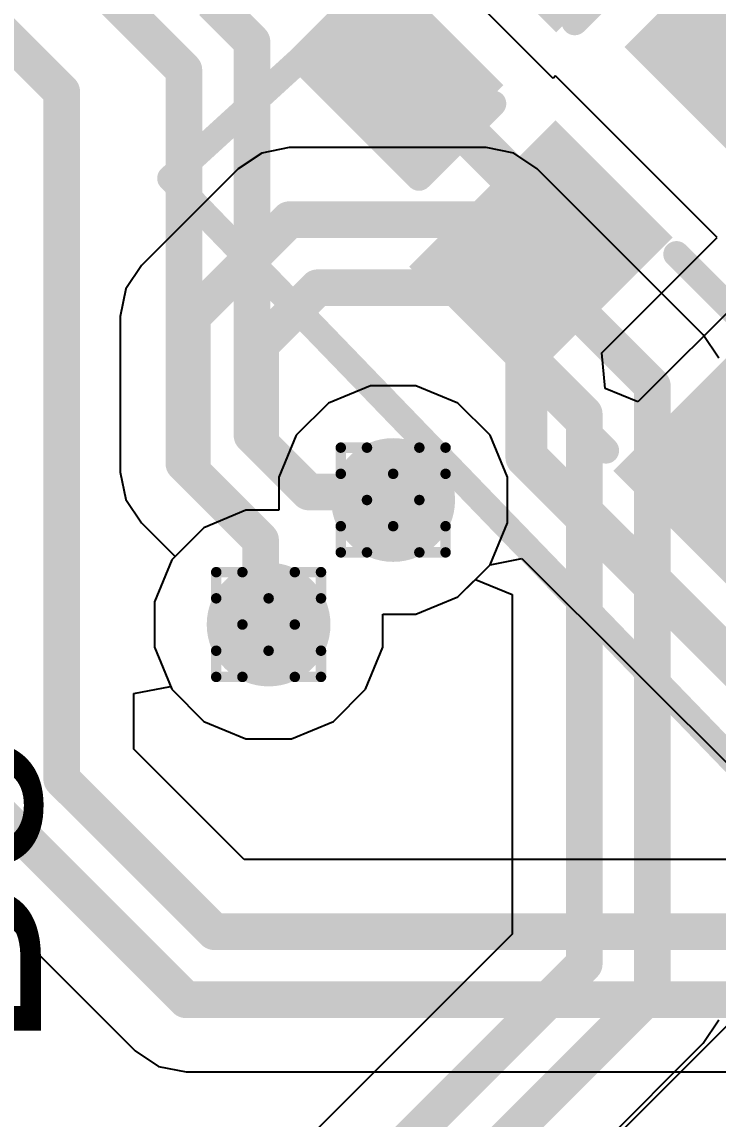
# Model space of a CAD drawing. Header units: inches. Extents: x -11 to 5379, y 0 to 5429.
# Drawn here: x 205.27 to 208.65, y 29.47 to 34.79 of the extents above; entities that cross this region are included whole.
import ezdxf

# ---------------------------------------------------------------- set-up
doc = ezdxf.new("R2010")
doc.units = ezdxf.units.IN
for name, color, linetype in [('Bottom Layer', 5, 'Continuous'), ('Drill Drawing', 1, 'Continuous'), ('GND', 16, 'Continuous'), ('PWR', 76, 'Continuous'), ('Top Layer', 1, 'Continuous'), ('Top Overlay', 2, 'Continuous'), ('Top Paste', 8, 'Continuous'), ('Top Solder', 216, 'Continuous'), ('Via Holes', 16, 'Continuous')]:
    doc.layers.add(name, color=color, linetype=linetype)
doc.styles.add('Arial', font='', dxfattribs={"height": 0.2})
doc.styles.get('Arial').set_extended_font_data('Arial')

# ---------------------------------------------------------------- blocks, each defined once
blk = doc.blocks.new('SMD3225_4P_142')
at = {"layer": 'Top Layer'}
for points in [[(-1.80000021, 1.45000091), (-0.4000004699999999, 1.45000091), (-0.4000004699999999, 0.25000077), (-1.80000021, 0.25000077)], [(0.4000004699999999, 1.45000091), (1.80000021, 1.45000091), (1.80000021, 0.25000077), (0.4000004699999999, 0.25000077)], [(-1.80000021, -0.24999823), (-0.4000004699999999, -0.24999823), (-0.4000004699999999, -1.44999837), (-1.80000021, -1.44999837)], [(0.4000004699999999, -0.24999823), (1.80000021, -0.24999823), (1.80000021, -1.44999837), (0.4000004699999999, -1.44999837)]]:
    blk.add_hatch(color=1, dxfattribs=at).paths.add_polyline_path(points)
at = {"layer": 'Top Paste'}
for points in [[(-1.80000021, 1.45000091), (-0.4000004699999999, 1.45000091), (-0.4000004699999999, 0.25000077), (-1.80000021, 0.25000077)], [(0.4000004699999999, 1.45000091), (1.80000021, 1.45000091), (1.80000021, 0.25000077), (0.4000004699999999, 0.25000077)], [(-1.80000021, -0.24999823), (-0.4000004699999999, -0.24999823), (-0.4000004699999999, -1.44999837), (-1.80000021, -1.44999837)], [(0.4000004699999999, -0.24999823), (1.80000021, -0.24999823), (1.80000021, -1.44999837), (0.4000004699999999, -1.44999837)]]:
    blk.add_hatch(color=8, dxfattribs=at).paths.add_polyline_path(points)
at = {"layer": 'Top Solder'}
for points in [[(-1.90160021, 1.55160091), (-0.29840047, 1.55160091), (-0.29840047, 0.14840077), (-1.90160021, 0.14840077)], [(0.29840047, 1.55160091), (1.90160021, 1.55160091), (1.90160021, 0.14840077), (0.29840047, 0.14840077)], [(-1.90160021, -0.14839823), (-0.29840047, -0.14839823), (-0.29840047, -1.55159837), (-1.90160021, -1.55159837)], [(0.29840047, -0.14839823), (1.90160021, -0.14839823), (1.90160021, -1.55159837), (0.29840047, -1.55159837)]]:
    blk.add_hatch(color=216, dxfattribs=at).paths.add_polyline_path(points)
at = {"layer": 'Top Overlay'}
for points in [[(-0.2032, 1.2954, 0.127, 0.127, 0), (0.1778, 1.2954, 0.127, 0.127, 0)], [(-1.651, 0.0762, 0.127, 0.127, 0), (-1.651, -0.1016, 0.127, 0.127, 0)], [(1.651, 0.0762, 0.127, 0.127, 0), (1.651, -0.1016, 0.127, 0.127, 0)], [(-2.0828, -0.71119746, 0.127, 0.127, 0), (-1.9558, -0.8382, 0.127, 0.127, 0)], [(-2.0828, -0.71119746, 0.127, 0.127, 0), (-2.0828, -0.9652, 0.127, 0.127, 0)], [(-2.0828, -0.9652, 0.127, 0.127, 0), (-1.9558, -0.8382, 0.127, 0.127, 0)], [(-0.2032, -1.29539746, 0.127, 0.127, 0), (0.1778, -1.29539746, 0.127, 0.127, 0)]]:
    blk.add_lwpolyline(points, format="xyseb", dxfattribs=at)
for points in [[(-0.23495, 1.2954, 0.0635, 0.0635, 1), (-0.17145, 1.2954, 0.0635, 0.0635, 1)], [(0.14605, 1.2954, 0.0635, 0.0635, 1), (0.20955, 1.2954, 0.0635, 0.0635, 1)], [(-1.68275, 0.0762, 0.0635, 0.0635, 1), (-1.61925, 0.0762, 0.0635, 0.0635, 1)], [(1.61925, 0.0762, 0.0635, 0.0635, 1), (1.68275, 0.0762, 0.0635, 0.0635, 1)], [(-1.68275, -0.1016, 0.0635, 0.0635, 1), (-1.61925, -0.1016, 0.0635, 0.0635, 1)], [(1.61925, -0.1016, 0.0635, 0.0635, 1), (1.68275, -0.1016, 0.0635, 0.0635, 1)], [(-2.11455, -0.71119746, 0.0635, 0.0635, 1), (-2.05105, -0.71119746, 0.0635, 0.0635, 1)], [(-2.11455, -0.71119746, 0.0635, 0.0635, 1), (-2.05105, -0.71119746, 0.0635, 0.0635, 1)], [(-1.98755, -0.8382, 0.0635, 0.0635, 1), (-1.92405, -0.8382, 0.0635, 0.0635, 1)], [(-1.98755, -0.8382, 0.0635, 0.0635, 1), (-1.92405, -0.8382, 0.0635, 0.0635, 1)], [(-2.11455, -0.9652, 0.0635, 0.0635, 1), (-2.05105, -0.9652, 0.0635, 0.0635, 1)], [(-2.11455, -0.9652, 0.0635, 0.0635, 1), (-2.05105, -0.9652, 0.0635, 0.0635, 1)], [(-0.23495, -1.29539746, 0.0635, 0.0635, 1), (-0.17145, -1.29539746, 0.0635, 0.0635, 1)], [(0.14605, -1.29539746, 0.0635, 0.0635, 1), (0.20955, -1.29539746, 0.0635, 0.0635, 1)]]:
    blk.add_lwpolyline(points, format="xyseb", close=True, dxfattribs=at)
blk = doc.blocks.new('IND_0603__1608_M_______525')
at = {"layer": 'Top Layer'}
for points in [[(-1.00000054, 0.4000004699999999), (-0.40000174, 0.4000004699999999), (-0.40000174, -0.4000004699999999), (-1.00000054, -0.4000004699999999)], [(0.40000174, 0.4000004699999999), (1.00000054, 0.4000004699999999), (1.00000054, -0.4000004699999999), (0.40000174, -0.4000004699999999)]]:
    blk.add_hatch(color=1, dxfattribs=at).paths.add_polyline_path(points)
at = {"layer": 'Top Paste'}
for points in [[(-1.00000054, 0.4000004699999999), (-0.40000174, 0.4000004699999999), (-0.40000174, -0.4000004699999999), (-1.00000054, -0.4000004699999999)], [(0.40000174, 0.4000004699999999), (1.00000054, 0.4000004699999999), (1.00000054, -0.4000004699999999), (0.40000174, -0.4000004699999999)]]:
    blk.add_hatch(color=8, dxfattribs=at).paths.add_polyline_path(points)
at = {"layer": 'Top Solder'}
for points in [[(-1.10160054, 0.50160047), (-0.29840174, 0.50160047), (-0.29840174, -0.50160047), (-1.10160054, -0.50160047)], [(0.29840174, 0.50160047), (1.10160054, 0.50160047), (1.10160054, -0.50160047), (0.29840174, -0.50160047)]]:
    blk.add_hatch(color=216, dxfattribs=at).paths.add_polyline_path(points)
at = {"layer": 'Top Overlay'}
for points in [[(0.2286, 0.4571999999999999, 0.127, 0.127, 0), (-0.2032, 0.4571999999999999, 0.127, 0.127, 0)], [(0.2286, -0.4571999999999999, 0.127, 0.127, 0), (-0.2032, -0.4571999999999999, 0.127, 0.127, 0)]]:
    blk.add_lwpolyline(points, format="xyseb", dxfattribs=at)
for points in [[(-0.23495, 0.4571999999999999, 0.0635, 0.0635, 1), (-0.17145, 0.4571999999999999, 0.0635, 0.0635, 1)], [(0.19685, 0.4571999999999999, 0.0635, 0.0635, 1), (0.26035, 0.4571999999999999, 0.0635, 0.0635, 1)], [(-0.23495, -0.4571999999999999, 0.0635, 0.0635, 1), (-0.17145, -0.4571999999999999, 0.0635, 0.0635, 1)], [(0.19685, -0.4571999999999999, 0.0635, 0.0635, 1), (0.26035, -0.4571999999999999, 0.0635, 0.0635, 1)]]:
    blk.add_lwpolyline(points, format="xyseb", close=True, dxfattribs=at)
blk = doc.blocks.new('C___0402_629')
at = {"layer": 'Top Layer'}
for points in [[(-0.6985, -0.3175), (-0.6985, 0.3175), (-0.2412999999999999, 0.3175), (-0.2413, -0.3175)], [(0.2412999999999999, -0.3175), (0.2413, 0.3175), (0.6985, 0.3175), (0.6985, -0.3175)]]:
    blk.add_hatch(color=1, dxfattribs=at).paths.add_polyline_path(points)
at = {"layer": 'Top Paste'}
for points in [[(-0.6985, -0.3175), (-0.6985, 0.3175), (-0.2412999999999999, 0.3175), (-0.2413, -0.3175)], [(0.2412999999999999, -0.3175), (0.2413, 0.3175), (0.6985, 0.3175), (0.6985, -0.3175)]]:
    blk.add_hatch(color=8, dxfattribs=at).paths.add_polyline_path(points)
at = {"layer": 'Top Solder'}
for points in [[(-0.7584998799999999, -0.37749988), (-0.7584998799999999, 0.37749988), (-0.18130012, 0.37749988), (-0.18130012, -0.37749988)], [(0.18130012, -0.37749988), (0.18130012, 0.37749988), (0.7584998799999999, 0.37749988), (0.7584998799999999, -0.37749988)]]:
    blk.add_hatch(color=216, dxfattribs=at).paths.add_polyline_path(points)
at = {"layer": 'Top Overlay'}
for points in [[(-0.7874, 0.4064, 0.127, 0.127, 0), (-0.7874, -0.4064, 0.127, 0.127, 0)], [(-0.7874, 0.4064, 0.127, 0.127, 0), (-0.2794, 0.4064, 0.127, 0.127, 0)], [(0.2794, 0.4064, 0.127, 0.127, 0), (0.7874, 0.4064, 0.127, 0.127, 0)], [(0.7874, 0.4064, 0.127, 0.127, 0), (0.7874, -0.4064, 0.127, 0.127, 0)], [(-0.7874, -0.4064, 0.127, 0.127, 0), (-0.2794, -0.4064, 0.127, 0.127, 0)], [(0.2794, -0.4064, 0.127, 0.127, 0), (0.7874, -0.4064, 0.127, 0.127, 0)]]:
    blk.add_lwpolyline(points, format="xyseb", dxfattribs=at)
for points in [[(-0.8191499999999999, 0.4064, 0.0635, 0.0635, 1), (-0.7556499999999999, 0.4064, 0.0635, 0.0635, 1)], [(-0.8191499999999999, 0.4064, 0.0635, 0.0635, 1), (-0.7556499999999999, 0.4064, 0.0635, 0.0635, 1)], [(-0.31115, 0.4064, 0.0635, 0.0635, 1), (-0.24765, 0.4064, 0.0635, 0.0635, 1)], [(0.24765, 0.4064, 0.0635, 0.0635, 1), (0.31115, 0.4064, 0.0635, 0.0635, 1)], [(0.7556499999999999, 0.4064, 0.0635, 0.0635, 1), (0.8191499999999999, 0.4064, 0.0635, 0.0635, 1)], [(0.7556499999999999, 0.4064, 0.0635, 0.0635, 1), (0.8191499999999999, 0.4064, 0.0635, 0.0635, 1)], [(-0.8191499999999999, -0.4064, 0.0635, 0.0635, 1), (-0.7556499999999999, -0.4064, 0.0635, 0.0635, 1)], [(-0.8191499999999999, -0.4064, 0.0635, 0.0635, 1), (-0.7556499999999999, -0.4064, 0.0635, 0.0635, 1)], [(-0.31115, -0.4064, 0.0635, 0.0635, 1), (-0.24765, -0.4064, 0.0635, 0.0635, 1)], [(0.24765, -0.4064, 0.0635, 0.0635, 1), (0.31115, -0.4064, 0.0635, 0.0635, 1)], [(0.7556499999999999, -0.4064, 0.0635, 0.0635, 1), (0.8191499999999999, -0.4064, 0.0635, 0.0635, 1)], [(0.7556499999999999, -0.4064, 0.0635, 0.0635, 1), (0.8191499999999999, -0.4064, 0.0635, 0.0635, 1)]]:
    blk.add_lwpolyline(points, format="xyseb", close=True, dxfattribs=at)

msp = doc.modelspace()

# ---------------------------------------------------------------- hatches: boundary and pattern name
at = {"layer": 'Bottom Layer'}
h = msp.add_hatch(color=5, dxfattribs=at)
edge = h.paths.add_edge_path()
edge.add_arc((207.07442964, 32.47586342), 0.2999994, 0, 360)
h = msp.add_hatch(color=5, dxfattribs=at)
edge = h.paths.add_edge_path()
edge.add_arc((206.47056242, 31.87199619999999), 0.2999994, 0, 360)
at = {"layer": 'GND'}
h = msp.add_hatch(color=16, dxfattribs=at)
edge = h.paths.add_edge_path()
edge.add_arc((207.07442964, 32.47586342), 0.2999994, 0, 360)
h = msp.add_hatch(color=16, dxfattribs=at)
edge = h.paths.add_edge_path()
edge.add_arc((206.47056242, 31.87199619999999), 0.2999994, 0, 360)
at = {"layer": 'PWR'}
h = msp.add_hatch(color=76, dxfattribs=at)
edge = h.paths.add_edge_path()
edge.add_arc((207.07442964, 32.47586342), 0.2999994, 0, 360)
h = msp.add_hatch(color=76, dxfattribs=at)
edge = h.paths.add_edge_path()
edge.add_arc((206.47056242, 31.87199619999999), 0.2999994, 0, 360)
at = {"layer": 'Top Layer'}
h = msp.add_hatch(color=1, dxfattribs=at)
edge = h.paths.add_edge_path()
edge.add_arc((207.07442964, 32.47586342), 0.2999994, 0, 360)
h = msp.add_hatch(color=1, dxfattribs=at)
edge = h.paths.add_edge_path()
edge.add_arc((206.47056242, 31.87199619999999), 0.2999994, 0, 360)
at = {"layer": 'Via Holes'}
h = msp.add_hatch(color=7, dxfattribs=at)
edge = h.paths.add_edge_path()
edge.add_arc((207.07442964, 32.47586342), 0.1499997, 0, 360)
h = msp.add_hatch(color=7, dxfattribs=at)
edge = h.paths.add_edge_path()
edge.add_arc((206.47056242, 31.87199619999999), 0.1499997, 0, 360)

# ---------------------------------------------------------------- linework, layer by layer
at = {"layer": 'Bottom Layer'}
for p, q in [((206.4371919, 34.15836195999999), (206.32376566, 34.08257598)), ((206.57098386, 34.18497862), (206.4371919, 34.15836195999999)), ((206.57099656, 34.18497608), (206.57098386, 34.18497862)), ((207.52521614, 34.18497608), (206.57099656, 34.18497608)), ((207.65901064, 34.15836195999999), (207.52521614, 34.18497608)), ((207.77243434, 34.08257598), (207.65901064, 34.15836195999999)), ((206.32376058, 34.08256836), (205.85410442, 33.61291474)), ((206.32376566, 34.08257598), (206.32376058, 34.08256836)), ((208.57801058, 33.2769972), (207.77243434, 34.08257598)), ((205.85410442, 33.61291474), (205.77831844, 33.49949104)), ((205.77831844, 33.49949104), (205.75170432, 33.36569653999999)), ((205.75170432, 33.36569653999999), (205.75170432, 32.61161626)), ((208.5780182, 33.27699212), (208.57801058, 33.2769972)), ((208.65380418, 33.16356587999999), (208.5780182, 33.27699212)), ((205.75170432, 32.61161626), (205.77831844, 32.47782176)), ((205.77831844, 32.47782176), (205.85410442, 32.36439806)), ((205.85410442, 32.36439806), (206.01679904, 32.20170598)), ((206.01679904, 32.20170598), (206.00090372, 32.18581065999999)), ((206.00090372, 32.18581065999999), (205.91656302, 31.9821941)), ((207.3882441, 32.00620472), (207.4731817, 32.09114232)), ((207.4731817, 32.09114232), (207.6509817, 32.01749247999999)), ((205.91656302, 31.9821941), (205.91656302, 31.7617983)), ((207.18462754, 31.92186402), (207.3882441, 32.00620472)), ((207.6509817, 32.01749247999999), (207.6509817, 30.3708181)), ((207.02456182, 31.7617983), (207.02456182, 31.92186402)), ((207.02456182, 31.92186402), (207.18462754, 31.92186402)), ((205.91656302, 31.7617983), (206.00090372, 31.55818174)), ((206.94022112, 31.55818174), (207.02456182, 31.7617983)), ((206.00090372, 31.55818174), (206.15674796, 31.4023375)), ((206.78437688, 31.4023375), (206.94022112, 31.55818174)), ((206.15674796, 31.4023375), (206.36036452, 31.3179968)), ((206.58076032, 31.3179968), (206.78437688, 31.4023375)), ((206.36036452, 31.3179968), (206.58076032, 31.3179968)), ((207.6509817, 30.3708181), (206.31116472, 29.03100112)), ((208.5780182, 29.84201042), (208.65380418, 29.95543666)), ((206.80979212, 28.07378434), (208.57801058, 29.84200534)), ((208.57801058, 29.84200534), (208.5780182, 29.84201042))]:
    msp.add_line(p, q, dxfattribs=at)
for points in [[(206.10132262, 33.36569653999999, 0.1778, 0.1778, 0), (206.57098386, 33.83535778, 0.1778, 0.1778, 0)], [(206.57098386, 33.83535778, 0.1778, 0.1778, 0), (207.52521614, 33.83535778, 0.1778, 0.1778, 0)], [(207.52521614, 33.83535778, 0.1778, 0.1778, 0), (208.3308, 33.02977392, 0.1778, 0.1778, 0)], [(206.43152262, 33.22892516, 0.1778, 0.1778, 0), (206.70775524, 33.50515778, 0.1778, 0.1778, 0)], [(206.70775524, 33.50515778, 0.1778, 0.1778, 0), (207.38844476, 33.50515778, 0.1778, 0.1778, 0)], [(207.38844476, 33.50515778, 0.1778, 0.1778, 0), (207.4926, 33.40100254, 0.1778, 0.1778, 0)], [(207.4926, 33.401, 0.1778, 0.1778, 0), (207.4926, 33.40100254, 0.1778, 0.1778, 0)], [(207.4926, 33.401, 0.1778, 0.1778, 0), (208.0006, 32.89300254, 0.1778, 0.1778, 0)], [(206.10132262, 32.61161626, 0.1778, 0.1778, 0), (206.10132262, 33.36569653999999, 0.1778, 0.1778, 0)], [(206.43152262, 32.74838764, 0.1778, 0.1778, 0), (206.43152262, 33.22892516, 0.1778, 0.1778, 0)], [(208.3308, 30.08922862, 0.1778, 0.1778, 0), (208.3308, 33.02977392, 0.1778, 0.1778, 0)], [(208.0006, 30.226, 0.1778, 0.1778, 0), (208.0006, 32.89300254, 0.1778, 0.1778, 0)], [(206.43152262, 32.74838764, 0.1778, 0.1778, 0), (206.66501466, 32.5148956, 0.1778, 0.1778, 0)], [(206.10132262, 32.61161626, 0.1778, 0.1778, 0), (206.43153024, 32.28140864, 0.1778, 0.1778, 0)], [(206.66501466, 32.5148956, 0.1778, 0.1778, 0), (207.03539746, 32.5148956, 0.1778, 0.1778, 0)], [(207.03539746, 32.5148956, 0.1778, 0.1778, 0), (207.07442964, 32.47586342, 0.1778, 0.1778, 0)], [(206.43153024, 31.91102838, 0.1778, 0.1778, 0), (206.43153024, 32.28140864, 0.1778, 0.1778, 0)], [(206.43153024, 31.91102838, 0.1778, 0.1778, 0), (206.47056242, 31.87199619999999, 0.1778, 0.1778, 0)], [(206.42580254, 28.65120254, 0.1778, 0.1778, 0), (208.0006, 30.226, 0.1778, 0.1778, 0)], [(206.56257392, 28.32100254, 0.1778, 0.1778, 0), (208.3308, 30.08922862, 0.1778, 0.1778, 0)]]:
    msp.add_lwpolyline(points, format="xyseb", dxfattribs=at)
for points in [[(206.52653386, 33.83535778, 0.08889999999999999, 0.08889999999999999, 1), (206.61543386, 33.83535778, 0.08889999999999999, 0.08889999999999999, 1)], [(206.52653386, 33.83535778, 0.08889999999999999, 0.08889999999999999, 1), (206.61543386, 33.83535778, 0.08889999999999999, 0.08889999999999999, 1)], [(207.48076614, 33.83535778, 0.08889999999999999, 0.08889999999999999, 1), (207.56966614, 33.83535778, 0.08889999999999999, 0.08889999999999999, 1)], [(207.48076614, 33.83535778, 0.08889999999999999, 0.08889999999999999, 1), (207.56966614, 33.83535778, 0.08889999999999999, 0.08889999999999999, 1)], [(206.66330524, 33.50515778, 0.08889999999999999, 0.08889999999999999, 1), (206.75220524, 33.50515778, 0.08889999999999999, 0.08889999999999999, 1)], [(206.66330524, 33.50515778, 0.08889999999999999, 0.08889999999999999, 1), (206.75220524, 33.50515778, 0.08889999999999999, 0.08889999999999999, 1)], [(207.34399476, 33.50515778, 0.08889999999999999, 0.08889999999999999, 1), (207.43289476, 33.50515778, 0.08889999999999999, 0.08889999999999999, 1)], [(207.34399476, 33.50515778, 0.08889999999999999, 0.08889999999999999, 1), (207.43289476, 33.50515778, 0.08889999999999999, 0.08889999999999999, 1)], [(207.44815, 33.40100254, 0.08889999999999999, 0.08889999999999999, 1), (207.53705, 33.40100254, 0.08889999999999999, 0.08889999999999999, 1)], [(207.44815, 33.40100254, 0.08889999999999999, 0.08889999999999999, 1), (207.53705, 33.40100254, 0.08889999999999999, 0.08889999999999999, 1)], [(207.44815, 33.401, 0.08889999999999999, 0.08889999999999999, 1), (207.53705, 33.401, 0.08889999999999999, 0.08889999999999999, 1)], [(207.44815, 33.401, 0.08889999999999999, 0.08889999999999999, 1), (207.53705, 33.401, 0.08889999999999999, 0.08889999999999999, 1)], [(206.05687262, 33.36569653999999, 0.08889999999999999, 0.08889999999999999, 1), (206.14577262, 33.36569653999999, 0.08889999999999999, 0.08889999999999999, 1)], [(206.05687262, 33.36569653999999, 0.08889999999999999, 0.08889999999999999, 1), (206.14577262, 33.36569653999999, 0.08889999999999999, 0.08889999999999999, 1)], [(206.38707262, 33.22892516, 0.08889999999999999, 0.08889999999999999, 1), (206.47597262, 33.22892516, 0.08889999999999999, 0.08889999999999999, 1)], [(206.38707262, 33.22892516, 0.08889999999999999, 0.08889999999999999, 1), (206.47597262, 33.22892516, 0.08889999999999999, 0.08889999999999999, 1)], [(208.28635, 33.02977392, 0.08889999999999999, 0.08889999999999999, 1), (208.37525, 33.02977392, 0.08889999999999999, 0.08889999999999999, 1)], [(208.28635, 33.02977392, 0.08889999999999999, 0.08889999999999999, 1), (208.37525, 33.02977392, 0.08889999999999999, 0.08889999999999999, 1)], [(207.95615, 32.89300254, 0.08889999999999999, 0.08889999999999999, 1), (208.04505, 32.89300254, 0.08889999999999999, 0.08889999999999999, 1)], [(207.95615, 32.89300254, 0.08889999999999999, 0.08889999999999999, 1), (208.04505, 32.89300254, 0.08889999999999999, 0.08889999999999999, 1)], [(206.38707262, 32.74838764, 0.08889999999999999, 0.08889999999999999, 1), (206.47597262, 32.74838764, 0.08889999999999999, 0.08889999999999999, 1)], [(206.38707262, 32.74838764, 0.08889999999999999, 0.08889999999999999, 1), (206.47597262, 32.74838764, 0.08889999999999999, 0.08889999999999999, 1)], [(206.05687262, 32.61161626, 0.08889999999999999, 0.08889999999999999, 1), (206.14577262, 32.61161626, 0.08889999999999999, 0.08889999999999999, 1)], [(206.05687262, 32.61161626, 0.08889999999999999, 0.08889999999999999, 1), (206.14577262, 32.61161626, 0.08889999999999999, 0.08889999999999999, 1)], [(206.62056466, 32.5148956, 0.08889999999999999, 0.08889999999999999, 1), (206.70946466, 32.5148956, 0.08889999999999999, 0.08889999999999999, 1)], [(206.62056466, 32.5148956, 0.08889999999999999, 0.08889999999999999, 1), (206.70946466, 32.5148956, 0.08889999999999999, 0.08889999999999999, 1)], [(206.99094746, 32.5148956, 0.08889999999999999, 0.08889999999999999, 1), (207.07984746, 32.5148956, 0.08889999999999999, 0.08889999999999999, 1)], [(206.99094746, 32.5148956, 0.08889999999999999, 0.08889999999999999, 1), (207.07984746, 32.5148956, 0.08889999999999999, 0.08889999999999999, 1)], [(207.02997964, 32.47586342, 0.08889999999999999, 0.08889999999999999, 1), (207.11887964, 32.47586342, 0.08889999999999999, 0.08889999999999999, 1)], [(206.38708024, 32.28140864, 0.08889999999999999, 0.08889999999999999, 1), (206.47598024, 32.28140864, 0.08889999999999999, 0.08889999999999999, 1)], [(206.38708024, 32.28140864, 0.08889999999999999, 0.08889999999999999, 1), (206.47598024, 32.28140864, 0.08889999999999999, 0.08889999999999999, 1)], [(206.38708024, 31.91102838, 0.08889999999999999, 0.08889999999999999, 1), (206.47598024, 31.91102838, 0.08889999999999999, 0.08889999999999999, 1)], [(206.38708024, 31.91102838, 0.08889999999999999, 0.08889999999999999, 1), (206.47598024, 31.91102838, 0.08889999999999999, 0.08889999999999999, 1)], [(206.42611242, 31.87199619999999, 0.08889999999999999, 0.08889999999999999, 1), (206.51501242, 31.87199619999999, 0.08889999999999999, 0.08889999999999999, 1)], [(207.95615, 30.226, 0.08889999999999999, 0.08889999999999999, 1), (208.04505, 30.226, 0.08889999999999999, 0.08889999999999999, 1)], [(207.95615, 30.226, 0.08889999999999999, 0.08889999999999999, 1), (208.04505, 30.226, 0.08889999999999999, 0.08889999999999999, 1)], [(208.28635, 30.08922862, 0.08889999999999999, 0.08889999999999999, 1), (208.37525, 30.08922862, 0.08889999999999999, 0.08889999999999999, 1)], [(208.28635, 30.08922862, 0.08889999999999999, 0.08889999999999999, 1), (208.37525, 30.08922862, 0.08889999999999999, 0.08889999999999999, 1)]]:
    msp.add_lwpolyline(points, format="xyseb", close=True, dxfattribs=at)
at = {"layer": 'Drill Drawing'}
for points in [[(206.82042964, 32.60286342, 0.0508, 0.0508, 0), (206.82042964, 32.72986342, 0.0508, 0.0508, 0)], [(206.82042964, 32.72986342, 0.0508, 0.0508, 0), (206.94742964, 32.72986342, 0.0508, 0.0508, 0)], [(206.94742964, 32.72986342, 0.0508, 0.0508, 0), (207.07442964, 32.60286342, 0.0508, 0.0508, 0)], [(207.07442964, 32.60286342, 0.0508, 0.0508, 0), (207.20142964, 32.72986342, 0.0508, 0.0508, 0)], [(207.20142964, 32.72986342, 0.0508, 0.0508, 0), (207.32842964, 32.72986342, 0.0508, 0.0508, 0)], [(207.32842964, 32.60286342, 0.0508, 0.0508, 0), (207.32842964, 32.72986342, 0.0508, 0.0508, 0)], [(206.82042964, 32.60286342, 0.0508, 0.0508, 0), (206.94742964, 32.47586342, 0.0508, 0.0508, 0)], [(207.20142964, 32.47586342, 0.0508, 0.0508, 0), (207.32842964, 32.60286342, 0.0508, 0.0508, 0)], [(206.82042964, 32.34886341999999, 0.0508, 0.0508, 0), (206.94742964, 32.47586342, 0.0508, 0.0508, 0)], [(207.20142964, 32.47586342, 0.0508, 0.0508, 0), (207.32842964, 32.34886341999999, 0.0508, 0.0508, 0)], [(206.82042964, 32.22186342, 0.0508, 0.0508, 0), (206.82042964, 32.34886341999999, 0.0508, 0.0508, 0)], [(206.94742964, 32.22186342, 0.0508, 0.0508, 0), (207.07442964, 32.34886341999999, 0.0508, 0.0508, 0)], [(207.07442964, 32.34886341999999, 0.0508, 0.0508, 0), (207.20142964, 32.22186342, 0.0508, 0.0508, 0)], [(207.32842964, 32.22186342, 0.0508, 0.0508, 0), (207.32842964, 32.34886341999999, 0.0508, 0.0508, 0)], [(206.82042964, 32.22186342, 0.0508, 0.0508, 0), (206.94742964, 32.22186342, 0.0508, 0.0508, 0)], [(207.20142964, 32.22186342, 0.0508, 0.0508, 0), (207.32842964, 32.22186342, 0.0508, 0.0508, 0)], [(206.21656242, 31.9989962, 0.0508, 0.0508, 0), (206.21656242, 32.1259962, 0.0508, 0.0508, 0)], [(206.21656242, 32.1259962, 0.0508, 0.0508, 0), (206.34356242, 32.1259962, 0.0508, 0.0508, 0)], [(206.34356242, 32.1259962, 0.0508, 0.0508, 0), (206.47056242, 31.9989962, 0.0508, 0.0508, 0)], [(206.47056242, 31.9989962, 0.0508, 0.0508, 0), (206.59756242, 32.1259962, 0.0508, 0.0508, 0)], [(206.59756242, 32.1259962, 0.0508, 0.0508, 0), (206.72456242, 32.1259962, 0.0508, 0.0508, 0)], [(206.72456242, 31.9989962, 0.0508, 0.0508, 0), (206.72456242, 32.1259962, 0.0508, 0.0508, 0)], [(206.21656242, 31.9989962, 0.0508, 0.0508, 0), (206.34356242, 31.87199619999999, 0.0508, 0.0508, 0)], [(206.59756242, 31.87199619999999, 0.0508, 0.0508, 0), (206.72456242, 31.9989962, 0.0508, 0.0508, 0)], [(206.21656242, 31.7449962, 0.0508, 0.0508, 0), (206.34356242, 31.87199619999999, 0.0508, 0.0508, 0)], [(206.59756242, 31.87199619999999, 0.0508, 0.0508, 0), (206.72456242, 31.7449962, 0.0508, 0.0508, 0)], [(206.21656242, 31.6179962, 0.0508, 0.0508, 0), (206.21656242, 31.7449962, 0.0508, 0.0508, 0)], [(206.34356242, 31.6179962, 0.0508, 0.0508, 0), (206.47056242, 31.7449962, 0.0508, 0.0508, 0)], [(206.47056242, 31.7449962, 0.0508, 0.0508, 0), (206.59756242, 31.6179962, 0.0508, 0.0508, 0)], [(206.72456242, 31.6179962, 0.0508, 0.0508, 0), (206.72456242, 31.7449962, 0.0508, 0.0508, 0)], [(206.21656242, 31.6179962, 0.0508, 0.0508, 0), (206.34356242, 31.6179962, 0.0508, 0.0508, 0)], [(206.59756242, 31.6179962, 0.0508, 0.0508, 0), (206.72456242, 31.6179962, 0.0508, 0.0508, 0)]]:
    msp.add_lwpolyline(points, format="xyseb", dxfattribs=at)
for points in [[(206.80772964, 32.72986342, 0.0254, 0.0254, 1), (206.83312964, 32.72986342, 0.0254, 0.0254, 1)], [(206.80772964, 32.72986342, 0.0254, 0.0254, 1), (206.83312964, 32.72986342, 0.0254, 0.0254, 1)], [(206.93472964, 32.72986342, 0.0254, 0.0254, 1), (206.96012964, 32.72986342, 0.0254, 0.0254, 1)], [(206.93472964, 32.72986342, 0.0254, 0.0254, 1), (206.96012964, 32.72986342, 0.0254, 0.0254, 1)], [(207.18872964, 32.72986342, 0.0254, 0.0254, 1), (207.21412964, 32.72986342, 0.0254, 0.0254, 1)], [(207.18872964, 32.72986342, 0.0254, 0.0254, 1), (207.21412964, 32.72986342, 0.0254, 0.0254, 1)], [(207.31572964, 32.72986342, 0.0254, 0.0254, 1), (207.34112964, 32.72986342, 0.0254, 0.0254, 1)], [(207.31572964, 32.72986342, 0.0254, 0.0254, 1), (207.34112964, 32.72986342, 0.0254, 0.0254, 1)], [(206.80772964, 32.60286342, 0.0254, 0.0254, 1), (206.83312964, 32.60286342, 0.0254, 0.0254, 1)], [(206.80772964, 32.60286342, 0.0254, 0.0254, 1), (206.83312964, 32.60286342, 0.0254, 0.0254, 1)], [(207.06172964, 32.60286342, 0.0254, 0.0254, 1), (207.08712964, 32.60286342, 0.0254, 0.0254, 1)], [(207.06172964, 32.60286342, 0.0254, 0.0254, 1), (207.08712964, 32.60286342, 0.0254, 0.0254, 1)], [(207.31572964, 32.60286342, 0.0254, 0.0254, 1), (207.34112964, 32.60286342, 0.0254, 0.0254, 1)], [(207.31572964, 32.60286342, 0.0254, 0.0254, 1), (207.34112964, 32.60286342, 0.0254, 0.0254, 1)], [(206.93472964, 32.47586342, 0.0254, 0.0254, 1), (206.96012964, 32.47586342, 0.0254, 0.0254, 1)], [(206.93472964, 32.47586342, 0.0254, 0.0254, 1), (206.96012964, 32.47586342, 0.0254, 0.0254, 1)], [(207.18872964, 32.47586342, 0.0254, 0.0254, 1), (207.21412964, 32.47586342, 0.0254, 0.0254, 1)], [(207.18872964, 32.47586342, 0.0254, 0.0254, 1), (207.21412964, 32.47586342, 0.0254, 0.0254, 1)], [(206.80772964, 32.34886341999999, 0.0254, 0.0254, 1), (206.83312964, 32.34886341999999, 0.0254, 0.0254, 1)], [(206.80772964, 32.34886341999999, 0.0254, 0.0254, 1), (206.83312964, 32.34886341999999, 0.0254, 0.0254, 1)], [(207.06172964, 32.34886341999999, 0.0254, 0.0254, 1), (207.08712964, 32.34886341999999, 0.0254, 0.0254, 1)], [(207.06172964, 32.34886341999999, 0.0254, 0.0254, 1), (207.08712964, 32.34886341999999, 0.0254, 0.0254, 1)], [(207.31572964, 32.34886341999999, 0.0254, 0.0254, 1), (207.34112964, 32.34886341999999, 0.0254, 0.0254, 1)], [(207.31572964, 32.34886341999999, 0.0254, 0.0254, 1), (207.34112964, 32.34886341999999, 0.0254, 0.0254, 1)], [(206.80772964, 32.22186342, 0.0254, 0.0254, 1), (206.83312964, 32.22186342, 0.0254, 0.0254, 1)], [(206.80772964, 32.22186342, 0.0254, 0.0254, 1), (206.83312964, 32.22186342, 0.0254, 0.0254, 1)], [(206.93472964, 32.22186342, 0.0254, 0.0254, 1), (206.96012964, 32.22186342, 0.0254, 0.0254, 1)], [(206.93472964, 32.22186342, 0.0254, 0.0254, 1), (206.96012964, 32.22186342, 0.0254, 0.0254, 1)], [(207.18872964, 32.22186342, 0.0254, 0.0254, 1), (207.21412964, 32.22186342, 0.0254, 0.0254, 1)], [(207.18872964, 32.22186342, 0.0254, 0.0254, 1), (207.21412964, 32.22186342, 0.0254, 0.0254, 1)], [(207.31572964, 32.22186342, 0.0254, 0.0254, 1), (207.34112964, 32.22186342, 0.0254, 0.0254, 1)], [(207.31572964, 32.22186342, 0.0254, 0.0254, 1), (207.34112964, 32.22186342, 0.0254, 0.0254, 1)], [(206.20386242, 32.1259962, 0.0254, 0.0254, 1), (206.22926242, 32.1259962, 0.0254, 0.0254, 1)], [(206.20386242, 32.1259962, 0.0254, 0.0254, 1), (206.22926242, 32.1259962, 0.0254, 0.0254, 1)], [(206.33086242, 32.1259962, 0.0254, 0.0254, 1), (206.35626242, 32.1259962, 0.0254, 0.0254, 1)], [(206.33086242, 32.1259962, 0.0254, 0.0254, 1), (206.35626242, 32.1259962, 0.0254, 0.0254, 1)], [(206.58486242, 32.1259962, 0.0254, 0.0254, 1), (206.61026242, 32.1259962, 0.0254, 0.0254, 1)], [(206.58486242, 32.1259962, 0.0254, 0.0254, 1), (206.61026242, 32.1259962, 0.0254, 0.0254, 1)], [(206.71186242, 32.1259962, 0.0254, 0.0254, 1), (206.73726242, 32.1259962, 0.0254, 0.0254, 1)], [(206.71186242, 32.1259962, 0.0254, 0.0254, 1), (206.73726242, 32.1259962, 0.0254, 0.0254, 1)], [(206.20386242, 31.9989962, 0.0254, 0.0254, 1), (206.22926242, 31.9989962, 0.0254, 0.0254, 1)], [(206.20386242, 31.9989962, 0.0254, 0.0254, 1), (206.22926242, 31.9989962, 0.0254, 0.0254, 1)], [(206.45786242, 31.9989962, 0.0254, 0.0254, 1), (206.48326242, 31.9989962, 0.0254, 0.0254, 1)], [(206.45786242, 31.9989962, 0.0254, 0.0254, 1), (206.48326242, 31.9989962, 0.0254, 0.0254, 1)], [(206.71186242, 31.9989962, 0.0254, 0.0254, 1), (206.73726242, 31.9989962, 0.0254, 0.0254, 1)], [(206.71186242, 31.9989962, 0.0254, 0.0254, 1), (206.73726242, 31.9989962, 0.0254, 0.0254, 1)], [(206.33086242, 31.87199619999999, 0.0254, 0.0254, 1), (206.35626242, 31.87199619999999, 0.0254, 0.0254, 1)], [(206.33086242, 31.87199619999999, 0.0254, 0.0254, 1), (206.35626242, 31.87199619999999, 0.0254, 0.0254, 1)], [(206.58486242, 31.87199619999999, 0.0254, 0.0254, 1), (206.61026242, 31.87199619999999, 0.0254, 0.0254, 1)], [(206.58486242, 31.87199619999999, 0.0254, 0.0254, 1), (206.61026242, 31.87199619999999, 0.0254, 0.0254, 1)], [(206.20386242, 31.7449962, 0.0254, 0.0254, 1), (206.22926242, 31.7449962, 0.0254, 0.0254, 1)], [(206.20386242, 31.7449962, 0.0254, 0.0254, 1), (206.22926242, 31.7449962, 0.0254, 0.0254, 1)], [(206.45786242, 31.7449962, 0.0254, 0.0254, 1), (206.48326242, 31.7449962, 0.0254, 0.0254, 1)], [(206.45786242, 31.7449962, 0.0254, 0.0254, 1), (206.48326242, 31.7449962, 0.0254, 0.0254, 1)], [(206.71186242, 31.7449962, 0.0254, 0.0254, 1), (206.73726242, 31.7449962, 0.0254, 0.0254, 1)], [(206.71186242, 31.7449962, 0.0254, 0.0254, 1), (206.73726242, 31.7449962, 0.0254, 0.0254, 1)], [(206.20386242, 31.6179962, 0.0254, 0.0254, 1), (206.22926242, 31.6179962, 0.0254, 0.0254, 1)], [(206.20386242, 31.6179962, 0.0254, 0.0254, 1), (206.22926242, 31.6179962, 0.0254, 0.0254, 1)], [(206.33086242, 31.6179962, 0.0254, 0.0254, 1), (206.35626242, 31.6179962, 0.0254, 0.0254, 1)], [(206.33086242, 31.6179962, 0.0254, 0.0254, 1), (206.35626242, 31.6179962, 0.0254, 0.0254, 1)], [(206.58486242, 31.6179962, 0.0254, 0.0254, 1), (206.61026242, 31.6179962, 0.0254, 0.0254, 1)], [(206.58486242, 31.6179962, 0.0254, 0.0254, 1), (206.61026242, 31.6179962, 0.0254, 0.0254, 1)], [(206.71186242, 31.6179962, 0.0254, 0.0254, 1), (206.73726242, 31.6179962, 0.0254, 0.0254, 1)], [(206.71186242, 31.6179962, 0.0254, 0.0254, 1), (206.73726242, 31.6179962, 0.0254, 0.0254, 1)]]:
    msp.add_lwpolyline(points, format="xyseb", close=True, dxfattribs=at)
at = {"layer": 'GND'}
for p, q in [((206.96423174, 33.02986282), (206.76061518, 32.94552212)), ((207.18462754, 33.02986282), (206.96423174, 33.02986282)), ((207.3882441, 32.94552212), (207.18462754, 33.02986282)), ((206.76061518, 32.94552212), (206.60477094, 32.78967788)), ((207.54408834, 32.78967788), (207.3882441, 32.94552212)), ((206.60477094, 32.78967788), (206.52043024, 32.58606132)), ((207.62842904, 32.58606132), (207.54408834, 32.78967788)), ((206.52043024, 32.58606132), (206.52043024, 32.42599559999999)), ((207.62842904, 32.36566552), (207.62842904, 32.58606132)), ((206.36036452, 32.42599559999999), (206.15674796, 32.3416549)), ((206.52043024, 32.42599559999999), (206.36036452, 32.42599559999999)), ((207.54408834, 32.16204896), (207.62842904, 32.36566552)), ((206.15674796, 32.3416549), (206.00090372, 32.18581065999999)), ((206.00090372, 32.18581065999999), (205.91656302, 31.9821941)), ((207.3882441, 32.00620472), (207.54408834, 32.16204896)), ((205.91656302, 31.9821941), (205.91656302, 31.7617983)), ((207.18462754, 31.92186402), (207.3882441, 32.00620472)), ((207.02456182, 31.7617983), (207.02456182, 31.92186402)), ((207.02456182, 31.92186402), (207.18462754, 31.92186402)), ((205.91656302, 31.7617983), (206.00090372, 31.55818174)), ((206.94022112, 31.55818174), (207.02456182, 31.7617983)), ((206.00090372, 31.55818174), (206.15674796, 31.4023375)), ((206.78437688, 31.4023375), (206.94022112, 31.55818174)), ((206.15674796, 31.4023375), (206.36036452, 31.3179968)), ((206.58076032, 31.3179968), (206.78437688, 31.4023375)), ((206.36036452, 31.3179968), (206.58076032, 31.3179968))]:
    msp.add_line(p, q, dxfattribs=at)
at = {"layer": 'PWR'}
for p, q in [((206.96423174, 33.02986282), (206.76061518, 32.94552212)), ((207.18462754, 33.02986282), (206.96423174, 33.02986282)), ((207.3882441, 32.94552212), (207.18462754, 33.02986282)), ((206.76061518, 32.94552212), (206.60477094, 32.78967788)), ((207.54408834, 32.78967788), (207.3882441, 32.94552212)), ((206.60477094, 32.78967788), (206.52043024, 32.58606132)), ((207.62842904, 32.58606132), (207.54408834, 32.78967788)), ((206.52043024, 32.58606132), (206.52043024, 32.42599559999999)), ((207.62842904, 32.36566552), (207.62842904, 32.58606132)), ((206.36036452, 32.42599559999999), (206.15674796, 32.3416549)), ((206.52043024, 32.42599559999999), (206.36036452, 32.42599559999999)), ((207.54408834, 32.16204896), (207.62842904, 32.36566552)), ((206.15674796, 32.3416549), (206.00090372, 32.18581065999999)), ((210.98231108, 32.21710854), (207.6963334, 28.93113594)), ((206.00090372, 32.18581065999999), (205.91656302, 31.9821941)), ((207.3882441, 32.00620472), (207.54408834, 32.16204896)), ((205.91656302, 31.9821941), (205.91656302, 31.7617983)), ((207.18462754, 31.92186402), (207.3882441, 32.00620472)), ((207.02456182, 31.7617983), (207.02456182, 31.92186402)), ((207.02456182, 31.92186402), (207.18462754, 31.92186402)), ((205.91656302, 31.7617983), (206.00090372, 31.55818174)), ((206.94022112, 31.55818174), (207.02456182, 31.7617983)), ((206.00090372, 31.55818174), (206.15674796, 31.4023375)), ((206.78437688, 31.4023375), (206.94022112, 31.55818174)), ((206.15674796, 31.4023375), (206.36036452, 31.3179968)), ((206.58076032, 31.3179968), (206.78437688, 31.4023375)), ((206.36036452, 31.3179968), (206.58076032, 31.3179968))]:
    msp.add_line(p, q, dxfattribs=at)
at = {"layer": 'Top Layer'}
for p, q in [((207.849978, 34.52051262), (207.39437312, 34.9761175)), ((207.86159088, 34.5321255), (207.849978, 34.52051262)), ((208.64506404, 33.74865234), (207.86159088, 34.5321255)), ((208.08550204, 33.18909034), (208.64506404, 33.74865234)), ((208.85154064, 33.54217574), (208.26053852, 32.95117362)), ((208.10241082, 33.01667514), (208.08550204, 33.18909034)), ((208.26053852, 32.95117362), (208.10241082, 33.01667514)), ((207.5440858, 32.16204642), (207.69888356, 32.19283884)), ((207.69888356, 32.19283884), (208.87335416, 31.01837078)), ((207.3882441, 32.00620472), (207.5440858, 32.16204642)), ((207.18462754, 31.92186402), (207.3882441, 32.00620472)), ((207.02456182, 31.7617983), (207.02456182, 31.92186402)), ((207.02456182, 31.92186402), (207.18462754, 31.92186402)), ((206.94022112, 31.55818174), (207.02456182, 31.7617983)), ((205.81732522, 31.53676446), (205.99512522, 31.57213142)), ((205.99512522, 31.57213142), (206.00090372, 31.55818174)), ((206.00090372, 31.55818174), (206.15674796, 31.4023375)), ((206.78437688, 31.4023375), (206.94022112, 31.55818174)), ((205.81732522, 31.26699614), (205.81732522, 31.53676446)), ((206.15674796, 31.4023375), (206.36036452, 31.3179968)), ((206.58076032, 31.3179968), (206.78437688, 31.4023375)), ((206.36036452, 31.3179968), (206.58076032, 31.3179968)), ((206.35236352, 30.73195784), (205.81732522, 31.26699614)), ((204.89028872, 30.73818846), (205.82355076, 29.80492896)), ((208.9883171, 30.73195784), (206.35236352, 30.73195784)), ((205.82355076, 29.80492896), (205.82355584, 29.80492134)), ((205.82355584, 29.80492134), (205.93698208, 29.72913536)), ((205.93698208, 29.72913536), (206.07077404, 29.7025187)), ((206.07077404, 29.7025187), (206.07078674, 29.70252124)), ((206.07078674, 29.70252124), (208.70672762, 29.70252124))]:
    msp.add_line(p, q, dxfattribs=at)
for points in [[(205.04161176, 35.57890522, 0.1778, 0.1778, 0), (206.05976822, 34.56074876, 0.1778, 0.1778, 0)], [(204.37181122, 35.55108714, 0.1778, 0.1778, 0), (205.46770692, 34.45519143999999, 0.1778, 0.1778, 0)], [(206.78332532, 35.07476602, 0.2032, 0.2032, 0), (207.1372921, 34.72079924, 0.2032, 0.2032, 0)], [(206.19654214, 34.89094876, 0.1778, 0.1778, 0), (206.38997076, 34.69752014, 0.1778, 0.1778, 0)], [(207.1372921, 34.55070052, 0.2032, 0.2032, 0), (207.1372921, 34.72079924, 0.2032, 0.2032, 0)], [(206.38997076, 32.7899395, 0.1778, 0.1778, 0), (206.38997076, 34.69752014, 0.1778, 0.1778, 0)], [(206.05976822, 34.56074876, 0.1778, 0.1778, 0), (206.05977076, 34.56074876, 0.1778, 0.1778, 0)], [(206.05977076, 32.65316812, 0.1778, 0.1778, 0), (206.05977076, 34.56074876, 0.1778, 0.1778, 0)], [(207.1372921, 34.55070052, 0.2032, 0.2032, 0), (207.79087982, 33.8971128, 0.2032, 0.2032, 0)], [(205.46770692, 31.12217804, 0.1778, 0.1778, 0), (205.46770692, 34.45519143999999, 0.1778, 0.1778, 0)], [(207.79087982, 33.67794128, 0.2032, 0.2032, 0), (207.79087982, 33.8971128, 0.2032, 0.2032, 0)], [(207.72016876, 33.60723022, 0.2032, 0.2032, 0), (207.79087982, 33.67794128, 0.2032, 0.2032, 0)], [(207.72016876, 33.32664912, 0.2032, 0.2032, 0), (207.72016876, 33.60723022, 0.2032, 0.2032, 0)], [(207.72016876, 33.32664912, 0.2032, 0.2032, 0), (207.7201713, 33.32664658, 0.2032, 0.2032, 0)], [(207.7201713, 32.6843009, 0.2032, 0.2032, 0), (207.7201713, 33.32664658, 0.2032, 0.2032, 0)], [(206.38997076, 32.7899395, 0.1778, 0.1778, 0), (206.66501466, 32.5148956, 0.1778, 0.1778, 0)], [(207.7201713, 32.6843009, 0.2032, 0.2032, 0), (209.12973414, 31.27473806, 0.2032, 0.2032, 0)], [(206.05977076, 32.65316812, 0.1778, 0.1778, 0), (206.43153024, 32.28140864, 0.1778, 0.1778, 0)], [(206.66501466, 32.5148956, 0.1778, 0.1778, 0), (207.03539746, 32.5148956, 0.1778, 0.1778, 0)], [(207.03539746, 32.5148956, 0.1778, 0.1778, 0), (207.07442964, 32.47586342, 0.1778, 0.1778, 0)], [(206.43153024, 31.91102838, 0.1778, 0.1778, 0), (206.43153024, 32.28140864, 0.1778, 0.1778, 0)], [(206.43153024, 31.91102838, 0.1778, 0.1778, 0), (206.47056242, 31.87199619999999, 0.1778, 0.1778, 0)], [(205.46770692, 31.12217804, 0.1778, 0.1778, 0), (206.20754542, 30.38233954, 0.1778, 0.1778, 0)], [(205.13750692, 30.98540666, 0.1778, 0.1778, 0), (206.07077404, 30.05213954, 0.1778, 0.1778, 0)], [(206.20754542, 30.38233954, 0.1778, 0.1778, 0), (208.9883171, 30.38233954, 0.1778, 0.1778, 0)], [(206.07077404, 30.05213954, 0.1778, 0.1778, 0), (208.85154572, 30.05213954, 0.1778, 0.1778, 0)]]:
    msp.add_lwpolyline(points, format="xyseb", dxfattribs=at)
for points in [[(207.0864921, 34.72079924, 0.1016, 0.1016, 1), (207.1880921, 34.72079924, 0.1016, 0.1016, 1)], [(207.0864921, 34.72079924, 0.1016, 0.1016, 1), (207.1880921, 34.72079924, 0.1016, 0.1016, 1)], [(206.34552076, 34.69752014, 0.08889999999999999, 0.08889999999999999, 1), (206.43442076, 34.69752014, 0.08889999999999999, 0.08889999999999999, 1)], [(206.34552076, 34.69752014, 0.08889999999999999, 0.08889999999999999, 1), (206.43442076, 34.69752014, 0.08889999999999999, 0.08889999999999999, 1)], [(206.01531822, 34.56074876, 0.08889999999999999, 0.08889999999999999, 1), (206.10421822, 34.56074876, 0.08889999999999999, 0.08889999999999999, 1)], [(206.01531822, 34.56074876, 0.08889999999999999, 0.08889999999999999, 1), (206.10421822, 34.56074876, 0.08889999999999999, 0.08889999999999999, 1)], [(206.01532076, 34.56074876, 0.08889999999999999, 0.08889999999999999, 1), (206.10422076, 34.56074876, 0.08889999999999999, 0.08889999999999999, 1)], [(206.01532076, 34.56074876, 0.08889999999999999, 0.08889999999999999, 1), (206.10422076, 34.56074876, 0.08889999999999999, 0.08889999999999999, 1)], [(207.0864921, 34.55070052, 0.1016, 0.1016, 1), (207.1880921, 34.55070052, 0.1016, 0.1016, 1)], [(207.0864921, 34.55070052, 0.1016, 0.1016, 1), (207.1880921, 34.55070052, 0.1016, 0.1016, 1)], [(205.42325692, 34.45519143999999, 0.08889999999999999, 0.08889999999999999, 1), (205.51215692, 34.45519143999999, 0.08889999999999999, 0.08889999999999999, 1)], [(205.42325692, 34.45519143999999, 0.08889999999999999, 0.08889999999999999, 1), (205.51215692, 34.45519143999999, 0.08889999999999999, 0.08889999999999999, 1)], [(207.74007982, 33.8971128, 0.1016, 0.1016, 1), (207.84167982, 33.8971128, 0.1016, 0.1016, 1)], [(207.74007982, 33.8971128, 0.1016, 0.1016, 1), (207.84167982, 33.8971128, 0.1016, 0.1016, 1)], [(207.74007982, 33.67794128, 0.1016, 0.1016, 1), (207.84167982, 33.67794128, 0.1016, 0.1016, 1)], [(207.74007982, 33.67794128, 0.1016, 0.1016, 1), (207.84167982, 33.67794128, 0.1016, 0.1016, 1)], [(207.66936876, 33.60723022, 0.1016, 0.1016, 1), (207.77096876, 33.60723022, 0.1016, 0.1016, 1)], [(207.66936876, 33.60723022, 0.1016, 0.1016, 1), (207.77096876, 33.60723022, 0.1016, 0.1016, 1)], [(207.66936876, 33.32664912, 0.1016, 0.1016, 1), (207.77096876, 33.32664912, 0.1016, 0.1016, 1)], [(207.66936876, 33.32664912, 0.1016, 0.1016, 1), (207.77096876, 33.32664912, 0.1016, 0.1016, 1)], [(207.6693713, 33.32664658, 0.1016, 0.1016, 1), (207.7709713, 33.32664658, 0.1016, 0.1016, 1)], [(207.6693713, 33.32664658, 0.1016, 0.1016, 1), (207.7709713, 33.32664658, 0.1016, 0.1016, 1)], [(206.34552076, 32.7899395, 0.08889999999999999, 0.08889999999999999, 1), (206.43442076, 32.7899395, 0.08889999999999999, 0.08889999999999999, 1)], [(206.34552076, 32.7899395, 0.08889999999999999, 0.08889999999999999, 1), (206.43442076, 32.7899395, 0.08889999999999999, 0.08889999999999999, 1)], [(207.6693713, 32.6843009, 0.1016, 0.1016, 1), (207.7709713, 32.6843009, 0.1016, 0.1016, 1)], [(207.6693713, 32.6843009, 0.1016, 0.1016, 1), (207.7709713, 32.6843009, 0.1016, 0.1016, 1)], [(206.01532076, 32.65316812, 0.08889999999999999, 0.08889999999999999, 1), (206.10422076, 32.65316812, 0.08889999999999999, 0.08889999999999999, 1)], [(206.01532076, 32.65316812, 0.08889999999999999, 0.08889999999999999, 1), (206.10422076, 32.65316812, 0.08889999999999999, 0.08889999999999999, 1)], [(206.62056466, 32.5148956, 0.08889999999999999, 0.08889999999999999, 1), (206.70946466, 32.5148956, 0.08889999999999999, 0.08889999999999999, 1)], [(206.62056466, 32.5148956, 0.08889999999999999, 0.08889999999999999, 1), (206.70946466, 32.5148956, 0.08889999999999999, 0.08889999999999999, 1)], [(206.99094746, 32.5148956, 0.08889999999999999, 0.08889999999999999, 1), (207.07984746, 32.5148956, 0.08889999999999999, 0.08889999999999999, 1)], [(206.99094746, 32.5148956, 0.08889999999999999, 0.08889999999999999, 1), (207.07984746, 32.5148956, 0.08889999999999999, 0.08889999999999999, 1)], [(207.02997964, 32.47586342, 0.08889999999999999, 0.08889999999999999, 1), (207.11887964, 32.47586342, 0.08889999999999999, 0.08889999999999999, 1)], [(206.38708024, 32.28140864, 0.08889999999999999, 0.08889999999999999, 1), (206.47598024, 32.28140864, 0.08889999999999999, 0.08889999999999999, 1)], [(206.38708024, 32.28140864, 0.08889999999999999, 0.08889999999999999, 1), (206.47598024, 32.28140864, 0.08889999999999999, 0.08889999999999999, 1)], [(206.38708024, 31.91102838, 0.08889999999999999, 0.08889999999999999, 1), (206.47598024, 31.91102838, 0.08889999999999999, 0.08889999999999999, 1)], [(206.38708024, 31.91102838, 0.08889999999999999, 0.08889999999999999, 1), (206.47598024, 31.91102838, 0.08889999999999999, 0.08889999999999999, 1)], [(206.42611242, 31.87199619999999, 0.08889999999999999, 0.08889999999999999, 1), (206.51501242, 31.87199619999999, 0.08889999999999999, 0.08889999999999999, 1)], [(205.42325692, 31.12217804, 0.08889999999999999, 0.08889999999999999, 1), (205.51215692, 31.12217804, 0.08889999999999999, 0.08889999999999999, 1)], [(205.42325692, 31.12217804, 0.08889999999999999, 0.08889999999999999, 1), (205.51215692, 31.12217804, 0.08889999999999999, 0.08889999999999999, 1)], [(206.16309542, 30.38233954, 0.08889999999999999, 0.08889999999999999, 1), (206.25199542, 30.38233954, 0.08889999999999999, 0.08889999999999999, 1)], [(206.16309542, 30.38233954, 0.08889999999999999, 0.08889999999999999, 1), (206.25199542, 30.38233954, 0.08889999999999999, 0.08889999999999999, 1)], [(206.02632404, 30.05213954, 0.08889999999999999, 0.08889999999999999, 1), (206.11522404, 30.05213954, 0.08889999999999999, 0.08889999999999999, 1)], [(206.02632404, 30.05213954, 0.08889999999999999, 0.08889999999999999, 1), (206.11522404, 30.05213954, 0.08889999999999999, 0.08889999999999999, 1)]]:
    msp.add_lwpolyline(points, format="xyseb", close=True, dxfattribs=at)
at = {"layer": 'Top Overlay'}
for points in [[(205.994, 34.036, 0.127, 0.127, 0), (206.6254186, 34.61356298, 0.127, 0.127, 0)], [(205.994, 34.036, 0.127, 0.127, 0), (210.3329296, 29.54409382, 0.127, 0.127, 0)]]:
    msp.add_lwpolyline(points, format="xyseb", dxfattribs=at)
for points in [[(206.5936686, 34.61356298, 0.0635, 0.0635, 1), (206.6571686, 34.61356298, 0.0635, 0.0635, 1)], [(205.96225, 34.036, 0.0635, 0.0635, 1), (206.02575, 34.036, 0.0635, 0.0635, 1)], [(205.96225, 34.036, 0.0635, 0.0635, 1), (206.02575, 34.036, 0.0635, 0.0635, 1)]]:
    msp.add_lwpolyline(points, format="xyseb", close=True, dxfattribs=at)

# ---------------------------------------------------------------- block references
for name, p, rotation in [('SMD3225_4P_142', (210.63791502, 34.92016384), 45), ('C___0402_629', (207.4695622, 34.88297061999999), 45), ('IND_0603__1608_M_______525', (208.2858547, 33.1829664), 135)]:
    msp.add_blockref(name, p, dxfattribs=dict(rotation=rotation))

# ---------------------------------------------------------------- texts
at = {"layer": 'Top Overlay', "style": 'Arial'}
msp.add_text('FB5', height=0.9143999999999999, rotation=90, dxfattribs=at).set_placement((205.36652602, 29.01723686))

doc.saveas('drawing.dxf')
